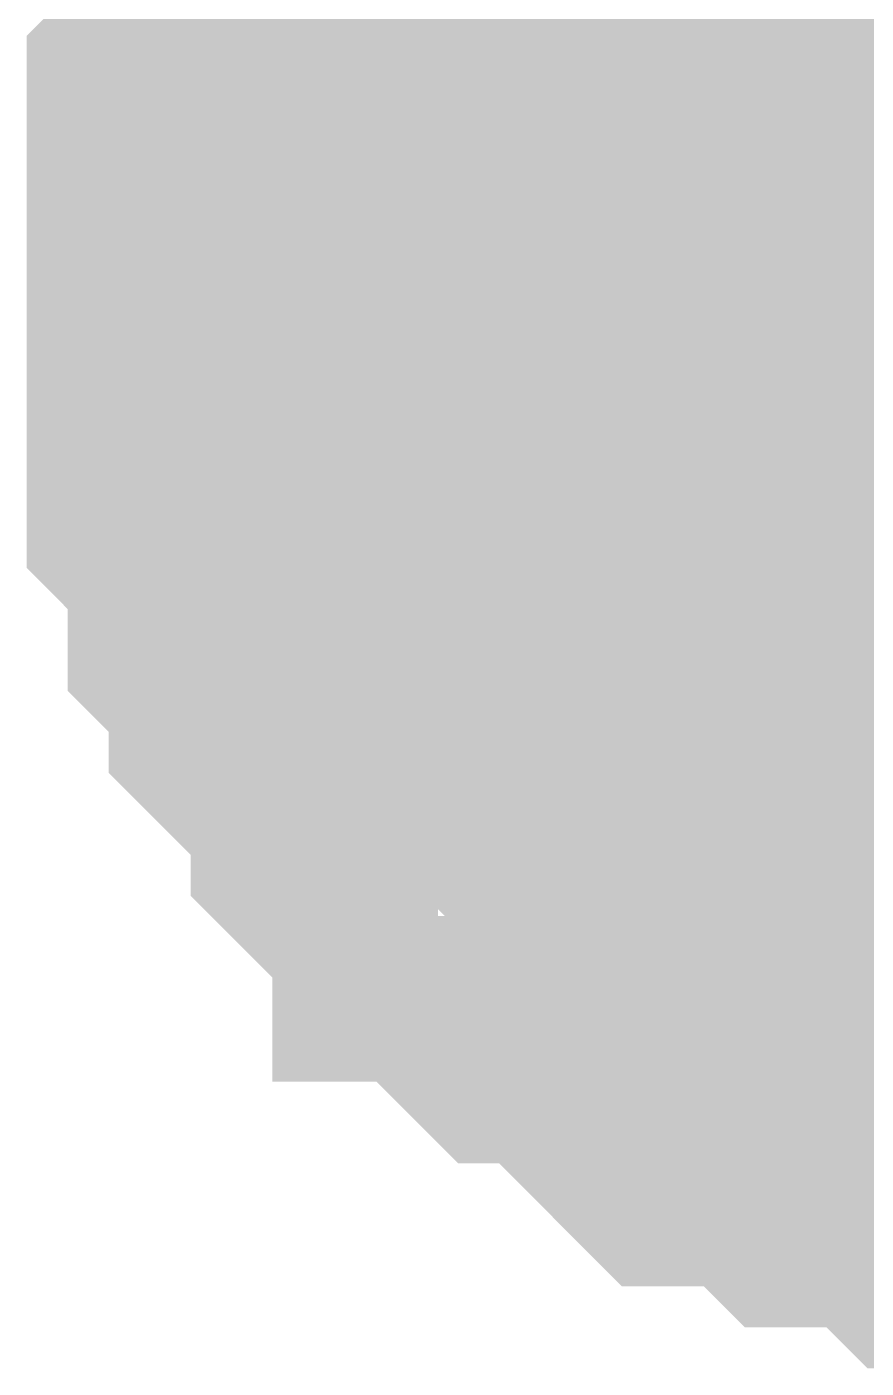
# Model space of a CAD drawing. Header units: inches. Extents: x 0 to 569, y 0 to 432.
# Drawn here: x 408.284 to 408.793, y 85.699 to 86.512 of the extents above; entities that cross this region are included whole.
import ezdxf

# ---------------------------------------------------------------- set-up
doc = ezdxf.new("R2010")
doc.units = ezdxf.units.IN
doc.layers.add('Sheet', color=255, linetype='Continuous')

msp = doc.modelspace()

# ---------------------------------------------------------------- linework, layer by layer
at = {"layer": 'Sheet'}
msp.add_lwpolyline([(408.686, 86.36, 0.508, 0.508, 1), (409.194, 86.36, 0.508, 0.508, 1)], format="xyseb", close=True, dxfattribs=at)
for points in [[(408.43398, 86.34512, 0.29972, 0.29972, 0), (408.43398, 86.36992, 0.29972, 0.29972, 0), (408.43398, 86.39473, 0.29972, 0.29972, 0), (408.43398, 86.41953, 0.29972, 0.29972, 0), (408.43398, 86.44434, 0.29972, 0.29972, 0), (408.45879, 86.46914, 0.29972, 0.29972, 0), (408.45879, 86.49395, 0.29972, 0.29972, 0), (408.45879, 86.51875, 0.29972, 0.29972, 0), (408.48359, 86.54355, 0.29972, 0.29972, 0), (408.48359, 86.56836, 0.29972, 0.29972, 0), (408.5084, 86.59316, 0.29972, 0.29972, 0), (408.5084, 86.61797, 0.29972, 0.29972, 0), (408.5332, 86.61797, 0.29972, 0.29972, 0), (408.5332, 86.64277, 0.29972, 0.29972, 0), (408.55801, 86.66758, 0.29972, 0.29972, 0)], [(408.43398, 86.34512, 0.29972, 0.29972, 0), (408.43398, 86.36992, 0.29972, 0.29972, 0), (408.43398, 86.39473, 0.29972, 0.29972, 0), (408.43398, 86.41953, 0.29972, 0.29972, 0), (408.43398, 86.44434, 0.29972, 0.29972, 0), (408.45879, 86.46914, 0.29972, 0.29972, 0), (408.45879, 86.49395, 0.29972, 0.29972, 0), (408.45879, 86.51875, 0.29972, 0.29972, 0), (408.48359, 86.54355, 0.29972, 0.29972, 0), (408.48359, 86.56836, 0.29972, 0.29972, 0), (408.5084, 86.59316, 0.29972, 0.29972, 0), (408.5084, 86.61797, 0.29972, 0.29972, 0), (408.5332, 86.61797, 0.29972, 0.29972, 0), (408.5332, 86.64277, 0.29972, 0.29972, 0), (408.55801, 86.66758, 0.29972, 0.29972, 0)], [(408.43398, 86.34512, 0.29972, 0.29972, 0), (408.43398, 86.36992, 0.29972, 0.29972, 0), (408.43398, 86.39473, 0.29972, 0.29972, 0), (408.43398, 86.41953, 0.29972, 0.29972, 0), (408.43398, 86.44434, 0.29972, 0.29972, 0), (408.45879, 86.46914, 0.29972, 0.29972, 0), (408.45879, 86.49395, 0.29972, 0.29972, 0), (408.45879, 86.51875, 0.29972, 0.29972, 0), (408.48359, 86.54355, 0.29972, 0.29972, 0), (408.48359, 86.56836, 0.29972, 0.29972, 0), (408.5084, 86.59316, 0.29972, 0.29972, 0), (408.5084, 86.61797, 0.29972, 0.29972, 0), (408.5332, 86.61797, 0.29972, 0.29972, 0), (408.5332, 86.64277, 0.29972, 0.29972, 0), (408.55801, 86.66758, 0.29972, 0.29972, 0)], [(408.43398, 86.34512, 0.29972, 0.29972, 0), (408.43398, 86.36992, 0.29972, 0.29972, 0), (408.43398, 86.39473, 0.29972, 0.29972, 0), (408.43398, 86.41953, 0.29972, 0.29972, 0), (408.43398, 86.44434, 0.29972, 0.29972, 0), (408.45879, 86.46914, 0.29972, 0.29972, 0), (408.45879, 86.49395, 0.29972, 0.29972, 0), (408.45879, 86.51875, 0.29972, 0.29972, 0), (408.48359, 86.54355, 0.29972, 0.29972, 0), (408.48359, 86.56836, 0.29972, 0.29972, 0), (408.5084, 86.59316, 0.29972, 0.29972, 0), (408.5084, 86.61797, 0.29972, 0.29972, 0), (408.5332, 86.61797, 0.29972, 0.29972, 0), (408.5332, 86.64277, 0.29972, 0.29972, 0), (408.55801, 86.66758, 0.29972, 0.29972, 0)], [(408.43398, 86.34512, 0.29972, 0.29972, 0), (408.43398, 86.36992, 0.29972, 0.29972, 0), (408.43398, 86.39473, 0.29972, 0.29972, 0), (408.43398, 86.41953, 0.29972, 0.29972, 0), (408.43398, 86.44434, 0.29972, 0.29972, 0), (408.45879, 86.46914, 0.29972, 0.29972, 0), (408.45879, 86.49395, 0.29972, 0.29972, 0), (408.45879, 86.51875, 0.29972, 0.29972, 0), (408.48359, 86.54355, 0.29972, 0.29972, 0), (408.48359, 86.56836, 0.29972, 0.29972, 0), (408.5084, 86.59316, 0.29972, 0.29972, 0), (408.5084, 86.61797, 0.29972, 0.29972, 0), (408.5332, 86.61797, 0.29972, 0.29972, 0), (408.5332, 86.64277, 0.29972, 0.29972, 0), (408.55801, 86.66758, 0.29972, 0.29972, 0)], [(408.43398, 86.34512, 0.09906, 0.09906, 0), (408.43398, 86.36992, 0.09906, 0.09906, 0), (408.43398, 86.39473, 0.09906, 0.09906, 0), (408.43398, 86.41953, 0.09906, 0.09906, 0), (408.43398, 86.44434, 0.09906, 0.09906, 0), (408.45879, 86.46914, 0.09906, 0.09906, 0), (408.45879, 86.49395, 0.09906, 0.09906, 0), (408.45879, 86.51875, 0.09906, 0.09906, 0), (408.48359, 86.54355, 0.09906, 0.09906, 0), (408.48359, 86.56836, 0.09906, 0.09906, 0)], [(408.43398, 86.34512, 0.09906, 0.09906, 0), (408.43398, 86.36992, 0.09906, 0.09906, 0), (408.43398, 86.39473, 0.09906, 0.09906, 0), (408.43398, 86.41953, 0.09906, 0.09906, 0), (408.43398, 86.44434, 0.09906, 0.09906, 0), (408.45879, 86.46914, 0.09906, 0.09906, 0), (408.45879, 86.49395, 0.09906, 0.09906, 0), (408.45879, 86.51875, 0.09906, 0.09906, 0), (408.48359, 86.54355, 0.09906, 0.09906, 0), (408.48359, 86.56836, 0.09906, 0.09906, 0)], [(408.43398, 86.34512, 0.09906, 0.09906, 0), (408.43398, 86.36992, 0.09906, 0.09906, 0), (408.43398, 86.39473, 0.09906, 0.09906, 0), (408.43398, 86.41953, 0.09906, 0.09906, 0), (408.43398, 86.44434, 0.09906, 0.09906, 0), (408.45879, 86.46914, 0.09906, 0.09906, 0), (408.45879, 86.49395, 0.09906, 0.09906, 0), (408.45879, 86.51875, 0.09906, 0.09906, 0), (408.48359, 86.54355, 0.09906, 0.09906, 0), (408.48359, 86.56836, 0.09906, 0.09906, 0)], [(408.43398, 86.34512, 0.09906, 0.09906, 0), (408.43398, 86.36992, 0.09906, 0.09906, 0), (408.43398, 86.39473, 0.09906, 0.09906, 0), (408.43398, 86.41953, 0.09906, 0.09906, 0), (408.43398, 86.44434, 0.09906, 0.09906, 0), (408.45879, 86.46914, 0.09906, 0.09906, 0), (408.45879, 86.49395, 0.09906, 0.09906, 0), (408.45879, 86.51875, 0.09906, 0.09906, 0), (408.48359, 86.54355, 0.09906, 0.09906, 0), (408.48359, 86.56836, 0.09906, 0.09906, 0)], [(408.43398, 86.34512, 0.09906, 0.09906, 0), (408.43398, 86.36992, 0.09906, 0.09906, 0), (408.43398, 86.39473, 0.09906, 0.09906, 0), (408.43398, 86.41953, 0.09906, 0.09906, 0), (408.43398, 86.44434, 0.09906, 0.09906, 0), (408.45879, 86.46914, 0.09906, 0.09906, 0), (408.45879, 86.49395, 0.09906, 0.09906, 0), (408.45879, 86.51875, 0.09906, 0.09906, 0), (408.48359, 86.54355, 0.09906, 0.09906, 0), (408.48359, 86.56836, 0.09906, 0.09906, 0)], [(408.95488, 85.84902, 0.29972, 0.29972, 0), (408.93008, 85.84902, 0.29972, 0.29972, 0), (408.90527, 85.84902, 0.29972, 0.29972, 0), (408.88047, 85.84902, 0.29972, 0.29972, 0), (408.85566, 85.84902, 0.29972, 0.29972, 0), (408.83086, 85.87383, 0.29972, 0.29972, 0), (408.80605, 85.87383, 0.29972, 0.29972, 0), (408.78125, 85.87383, 0.29972, 0.29972, 0), (408.75645, 85.89863, 0.29972, 0.29972, 0), (408.73164, 85.89863, 0.29972, 0.29972, 0), (408.70684, 85.89863, 0.29972, 0.29972, 0), (408.68203, 85.92344, 0.29972, 0.29972, 0), (408.68203, 85.92344, 0.29972, 0.29972, 0), (408.65723, 85.94824, 0.29972, 0.29972, 0), (408.63242, 85.97305, 0.29972, 0.29972, 0), (408.60762, 85.97305, 0.29972, 0.29972, 0), (408.58281, 85.99785, 0.29972, 0.29972, 0), (408.58281, 86.02266, 0.29972, 0.29972, 0), (408.55801, 86.02266, 0.29972, 0.29972, 0), (408.5332, 86.04746, 0.29972, 0.29972, 0), (408.5332, 86.07227, 0.29972, 0.29972, 0), (408.5084, 86.09707, 0.29972, 0.29972, 0), (408.5084, 86.09707, 0.29972, 0.29972, 0), (408.48359, 86.12187, 0.29972, 0.29972, 0), (408.48359, 86.14668, 0.29972, 0.29972, 0), (408.45879, 86.17148, 0.29972, 0.29972, 0), (408.45879, 86.19629, 0.29972, 0.29972, 0), (408.45879, 86.22109, 0.29972, 0.29972, 0), (408.43398, 86.2459, 0.29972, 0.29972, 0), (408.43398, 86.2707, 0.29972, 0.29972, 0), (408.43398, 86.29551, 0.29972, 0.29972, 0), (408.43398, 86.32031, 0.29972, 0.29972, 0), (408.43398, 86.34512, 0.29972, 0.29972, 0)], [(408.43398, 86.34512, 0.29972, 0.29972, 0), (408.43398, 86.34512, 0.29972, 0.29972, 0)], [(408.95488, 85.84902, 0.29972, 0.29972, 0), (408.93008, 85.84902, 0.29972, 0.29972, 0), (408.90527, 85.84902, 0.29972, 0.29972, 0), (408.88047, 85.84902, 0.29972, 0.29972, 0), (408.85566, 85.84902, 0.29972, 0.29972, 0), (408.83086, 85.87383, 0.29972, 0.29972, 0), (408.80605, 85.87383, 0.29972, 0.29972, 0), (408.78125, 85.87383, 0.29972, 0.29972, 0), (408.75645, 85.89863, 0.29972, 0.29972, 0), (408.73164, 85.89863, 0.29972, 0.29972, 0), (408.70684, 85.89863, 0.29972, 0.29972, 0), (408.68203, 85.92344, 0.29972, 0.29972, 0), (408.68203, 85.92344, 0.29972, 0.29972, 0), (408.65723, 85.94824, 0.29972, 0.29972, 0), (408.63242, 85.97305, 0.29972, 0.29972, 0), (408.60762, 85.97305, 0.29972, 0.29972, 0), (408.58281, 85.99785, 0.29972, 0.29972, 0), (408.58281, 86.02266, 0.29972, 0.29972, 0), (408.55801, 86.02266, 0.29972, 0.29972, 0), (408.5332, 86.04746, 0.29972, 0.29972, 0), (408.5332, 86.07227, 0.29972, 0.29972, 0), (408.5084, 86.09707, 0.29972, 0.29972, 0), (408.5084, 86.09707, 0.29972, 0.29972, 0), (408.48359, 86.12187, 0.29972, 0.29972, 0), (408.48359, 86.14668, 0.29972, 0.29972, 0), (408.45879, 86.17148, 0.29972, 0.29972, 0), (408.45879, 86.19629, 0.29972, 0.29972, 0), (408.45879, 86.22109, 0.29972, 0.29972, 0), (408.43398, 86.2459, 0.29972, 0.29972, 0), (408.43398, 86.2707, 0.29972, 0.29972, 0), (408.43398, 86.29551, 0.29972, 0.29972, 0), (408.43398, 86.32031, 0.29972, 0.29972, 0), (408.43398, 86.34512, 0.29972, 0.29972, 0)], [(408.43398, 86.34512, 0.29972, 0.29972, 0), (408.43398, 86.34512, 0.29972, 0.29972, 0)], [(408.95488, 85.84902, 0.29972, 0.29972, 0), (408.93008, 85.84902, 0.29972, 0.29972, 0), (408.90527, 85.84902, 0.29972, 0.29972, 0), (408.88047, 85.84902, 0.29972, 0.29972, 0), (408.85566, 85.84902, 0.29972, 0.29972, 0), (408.83086, 85.87383, 0.29972, 0.29972, 0), (408.80605, 85.87383, 0.29972, 0.29972, 0), (408.78125, 85.87383, 0.29972, 0.29972, 0), (408.75645, 85.89863, 0.29972, 0.29972, 0), (408.73164, 85.89863, 0.29972, 0.29972, 0), (408.70684, 85.89863, 0.29972, 0.29972, 0), (408.68203, 85.92344, 0.29972, 0.29972, 0), (408.68203, 85.92344, 0.29972, 0.29972, 0), (408.65723, 85.94824, 0.29972, 0.29972, 0), (408.63242, 85.97305, 0.29972, 0.29972, 0), (408.60762, 85.97305, 0.29972, 0.29972, 0), (408.58281, 85.99785, 0.29972, 0.29972, 0), (408.58281, 86.02266, 0.29972, 0.29972, 0), (408.55801, 86.02266, 0.29972, 0.29972, 0), (408.5332, 86.04746, 0.29972, 0.29972, 0), (408.5332, 86.07227, 0.29972, 0.29972, 0), (408.5084, 86.09707, 0.29972, 0.29972, 0), (408.5084, 86.09707, 0.29972, 0.29972, 0), (408.48359, 86.12187, 0.29972, 0.29972, 0), (408.48359, 86.14668, 0.29972, 0.29972, 0), (408.45879, 86.17148, 0.29972, 0.29972, 0), (408.45879, 86.19629, 0.29972, 0.29972, 0), (408.45879, 86.22109, 0.29972, 0.29972, 0), (408.43398, 86.2459, 0.29972, 0.29972, 0), (408.43398, 86.2707, 0.29972, 0.29972, 0), (408.43398, 86.29551, 0.29972, 0.29972, 0), (408.43398, 86.32031, 0.29972, 0.29972, 0), (408.43398, 86.34512, 0.29972, 0.29972, 0)], [(408.43398, 86.34512, 0.29972, 0.29972, 0), (408.43398, 86.34512, 0.29972, 0.29972, 0)], [(408.95488, 85.84902, 0.29972, 0.29972, 0), (408.93008, 85.84902, 0.29972, 0.29972, 0), (408.90527, 85.84902, 0.29972, 0.29972, 0), (408.88047, 85.84902, 0.29972, 0.29972, 0), (408.85566, 85.84902, 0.29972, 0.29972, 0), (408.83086, 85.87383, 0.29972, 0.29972, 0), (408.80605, 85.87383, 0.29972, 0.29972, 0), (408.78125, 85.87383, 0.29972, 0.29972, 0), (408.75645, 85.89863, 0.29972, 0.29972, 0), (408.73164, 85.89863, 0.29972, 0.29972, 0), (408.70684, 85.89863, 0.29972, 0.29972, 0), (408.68203, 85.92344, 0.29972, 0.29972, 0), (408.68203, 85.92344, 0.29972, 0.29972, 0), (408.65723, 85.94824, 0.29972, 0.29972, 0), (408.63242, 85.97305, 0.29972, 0.29972, 0), (408.60762, 85.97305, 0.29972, 0.29972, 0), (408.58281, 85.99785, 0.29972, 0.29972, 0), (408.58281, 86.02266, 0.29972, 0.29972, 0), (408.55801, 86.02266, 0.29972, 0.29972, 0), (408.5332, 86.04746, 0.29972, 0.29972, 0), (408.5332, 86.07227, 0.29972, 0.29972, 0), (408.5084, 86.09707, 0.29972, 0.29972, 0), (408.5084, 86.09707, 0.29972, 0.29972, 0), (408.48359, 86.12187, 0.29972, 0.29972, 0), (408.48359, 86.14668, 0.29972, 0.29972, 0), (408.45879, 86.17148, 0.29972, 0.29972, 0), (408.45879, 86.19629, 0.29972, 0.29972, 0), (408.45879, 86.22109, 0.29972, 0.29972, 0), (408.43398, 86.2459, 0.29972, 0.29972, 0), (408.43398, 86.2707, 0.29972, 0.29972, 0), (408.43398, 86.29551, 0.29972, 0.29972, 0), (408.43398, 86.32031, 0.29972, 0.29972, 0), (408.43398, 86.34512, 0.29972, 0.29972, 0)], [(408.43398, 86.34512, 0.29972, 0.29972, 0), (408.43398, 86.34512, 0.29972, 0.29972, 0)], [(408.95488, 85.84902, 0.29972, 0.29972, 0), (408.93008, 85.84902, 0.29972, 0.29972, 0), (408.90527, 85.84902, 0.29972, 0.29972, 0), (408.88047, 85.84902, 0.29972, 0.29972, 0), (408.85566, 85.84902, 0.29972, 0.29972, 0), (408.83086, 85.87383, 0.29972, 0.29972, 0), (408.80605, 85.87383, 0.29972, 0.29972, 0), (408.78125, 85.87383, 0.29972, 0.29972, 0), (408.75645, 85.89863, 0.29972, 0.29972, 0), (408.73164, 85.89863, 0.29972, 0.29972, 0), (408.70684, 85.89863, 0.29972, 0.29972, 0), (408.68203, 85.92344, 0.29972, 0.29972, 0), (408.68203, 85.92344, 0.29972, 0.29972, 0), (408.65723, 85.94824, 0.29972, 0.29972, 0), (408.63242, 85.97305, 0.29972, 0.29972, 0), (408.60762, 85.97305, 0.29972, 0.29972, 0), (408.58281, 85.99785, 0.29972, 0.29972, 0), (408.58281, 86.02266, 0.29972, 0.29972, 0), (408.55801, 86.02266, 0.29972, 0.29972, 0), (408.5332, 86.04746, 0.29972, 0.29972, 0), (408.5332, 86.07227, 0.29972, 0.29972, 0), (408.5084, 86.09707, 0.29972, 0.29972, 0), (408.5084, 86.09707, 0.29972, 0.29972, 0), (408.48359, 86.12187, 0.29972, 0.29972, 0), (408.48359, 86.14668, 0.29972, 0.29972, 0), (408.45879, 86.17148, 0.29972, 0.29972, 0), (408.45879, 86.19629, 0.29972, 0.29972, 0), (408.45879, 86.22109, 0.29972, 0.29972, 0), (408.43398, 86.2459, 0.29972, 0.29972, 0), (408.43398, 86.2707, 0.29972, 0.29972, 0), (408.43398, 86.29551, 0.29972, 0.29972, 0), (408.43398, 86.32031, 0.29972, 0.29972, 0), (408.43398, 86.34512, 0.29972, 0.29972, 0)], [(408.43398, 86.34512, 0.29972, 0.29972, 0), (408.43398, 86.34512, 0.29972, 0.29972, 0)], [(408.85566, 85.84902, 0.09906, 0.09906, 0), (408.83086, 85.87383, 0.09906, 0.09906, 0), (408.80605, 85.87383, 0.09906, 0.09906, 0), (408.78125, 85.87383, 0.09906, 0.09906, 0), (408.75645, 85.89863, 0.09906, 0.09906, 0), (408.73164, 85.89863, 0.09906, 0.09906, 0), (408.70684, 85.89863, 0.09906, 0.09906, 0), (408.68203, 85.92344, 0.09906, 0.09906, 0), (408.68203, 85.92344, 0.09906, 0.09906, 0), (408.65723, 85.94824, 0.09906, 0.09906, 0), (408.63242, 85.97305, 0.09906, 0.09906, 0), (408.60762, 85.97305, 0.09906, 0.09906, 0), (408.58281, 85.99785, 0.09906, 0.09906, 0), (408.58281, 86.02266, 0.09906, 0.09906, 0), (408.55801, 86.02266, 0.09906, 0.09906, 0), (408.5332, 86.04746, 0.09906, 0.09906, 0), (408.5332, 86.07227, 0.09906, 0.09906, 0), (408.5084, 86.09707, 0.09906, 0.09906, 0), (408.5084, 86.09707, 0.09906, 0.09906, 0), (408.48359, 86.12187, 0.09906, 0.09906, 0), (408.48359, 86.14668, 0.09906, 0.09906, 0), (408.45879, 86.17148, 0.09906, 0.09906, 0), (408.45879, 86.19629, 0.09906, 0.09906, 0), (408.45879, 86.22109, 0.09906, 0.09906, 0), (408.43398, 86.2459, 0.09906, 0.09906, 0), (408.43398, 86.2707, 0.09906, 0.09906, 0), (408.43398, 86.29551, 0.09906, 0.09906, 0), (408.43398, 86.32031, 0.09906, 0.09906, 0), (408.43398, 86.34512, 0.09906, 0.09906, 0)], [(408.43398, 86.34512, 0.09906, 0.09906, 0), (408.43398, 86.34512, 0.09906, 0.09906, 0)], [(408.85566, 85.84902, 0.09906, 0.09906, 0), (408.83086, 85.87383, 0.09906, 0.09906, 0), (408.80605, 85.87383, 0.09906, 0.09906, 0), (408.78125, 85.87383, 0.09906, 0.09906, 0), (408.75645, 85.89863, 0.09906, 0.09906, 0), (408.73164, 85.89863, 0.09906, 0.09906, 0), (408.70684, 85.89863, 0.09906, 0.09906, 0), (408.68203, 85.92344, 0.09906, 0.09906, 0), (408.68203, 85.92344, 0.09906, 0.09906, 0), (408.65723, 85.94824, 0.09906, 0.09906, 0), (408.63242, 85.97305, 0.09906, 0.09906, 0), (408.60762, 85.97305, 0.09906, 0.09906, 0), (408.58281, 85.99785, 0.09906, 0.09906, 0), (408.58281, 86.02266, 0.09906, 0.09906, 0), (408.55801, 86.02266, 0.09906, 0.09906, 0), (408.5332, 86.04746, 0.09906, 0.09906, 0), (408.5332, 86.07227, 0.09906, 0.09906, 0), (408.5084, 86.09707, 0.09906, 0.09906, 0), (408.5084, 86.09707, 0.09906, 0.09906, 0), (408.48359, 86.12187, 0.09906, 0.09906, 0), (408.48359, 86.14668, 0.09906, 0.09906, 0), (408.45879, 86.17148, 0.09906, 0.09906, 0), (408.45879, 86.19629, 0.09906, 0.09906, 0), (408.45879, 86.22109, 0.09906, 0.09906, 0), (408.43398, 86.2459, 0.09906, 0.09906, 0), (408.43398, 86.2707, 0.09906, 0.09906, 0), (408.43398, 86.29551, 0.09906, 0.09906, 0), (408.43398, 86.32031, 0.09906, 0.09906, 0), (408.43398, 86.34512, 0.09906, 0.09906, 0)], [(408.43398, 86.34512, 0.09906, 0.09906, 0), (408.43398, 86.34512, 0.09906, 0.09906, 0)], [(408.85566, 85.84902, 0.09906, 0.09906, 0), (408.83086, 85.87383, 0.09906, 0.09906, 0), (408.80605, 85.87383, 0.09906, 0.09906, 0), (408.78125, 85.87383, 0.09906, 0.09906, 0), (408.75645, 85.89863, 0.09906, 0.09906, 0), (408.73164, 85.89863, 0.09906, 0.09906, 0), (408.70684, 85.89863, 0.09906, 0.09906, 0), (408.68203, 85.92344, 0.09906, 0.09906, 0), (408.68203, 85.92344, 0.09906, 0.09906, 0), (408.65723, 85.94824, 0.09906, 0.09906, 0), (408.63242, 85.97305, 0.09906, 0.09906, 0), (408.60762, 85.97305, 0.09906, 0.09906, 0), (408.58281, 85.99785, 0.09906, 0.09906, 0), (408.58281, 86.02266, 0.09906, 0.09906, 0), (408.55801, 86.02266, 0.09906, 0.09906, 0), (408.5332, 86.04746, 0.09906, 0.09906, 0), (408.5332, 86.07227, 0.09906, 0.09906, 0), (408.5084, 86.09707, 0.09906, 0.09906, 0), (408.5084, 86.09707, 0.09906, 0.09906, 0), (408.48359, 86.12187, 0.09906, 0.09906, 0), (408.48359, 86.14668, 0.09906, 0.09906, 0), (408.45879, 86.17148, 0.09906, 0.09906, 0), (408.45879, 86.19629, 0.09906, 0.09906, 0), (408.45879, 86.22109, 0.09906, 0.09906, 0), (408.43398, 86.2459, 0.09906, 0.09906, 0), (408.43398, 86.2707, 0.09906, 0.09906, 0), (408.43398, 86.29551, 0.09906, 0.09906, 0), (408.43398, 86.32031, 0.09906, 0.09906, 0), (408.43398, 86.34512, 0.09906, 0.09906, 0)], [(408.43398, 86.34512, 0.09906, 0.09906, 0), (408.43398, 86.34512, 0.09906, 0.09906, 0)], [(408.85566, 85.84902, 0.09906, 0.09906, 0), (408.83086, 85.87383, 0.09906, 0.09906, 0), (408.80605, 85.87383, 0.09906, 0.09906, 0), (408.78125, 85.87383, 0.09906, 0.09906, 0), (408.75645, 85.89863, 0.09906, 0.09906, 0), (408.73164, 85.89863, 0.09906, 0.09906, 0), (408.70684, 85.89863, 0.09906, 0.09906, 0), (408.68203, 85.92344, 0.09906, 0.09906, 0), (408.68203, 85.92344, 0.09906, 0.09906, 0), (408.65723, 85.94824, 0.09906, 0.09906, 0), (408.63242, 85.97305, 0.09906, 0.09906, 0), (408.60762, 85.97305, 0.09906, 0.09906, 0), (408.58281, 85.99785, 0.09906, 0.09906, 0), (408.58281, 86.02266, 0.09906, 0.09906, 0), (408.55801, 86.02266, 0.09906, 0.09906, 0), (408.5332, 86.04746, 0.09906, 0.09906, 0), (408.5332, 86.07227, 0.09906, 0.09906, 0), (408.5084, 86.09707, 0.09906, 0.09906, 0), (408.5084, 86.09707, 0.09906, 0.09906, 0), (408.48359, 86.12187, 0.09906, 0.09906, 0), (408.48359, 86.14668, 0.09906, 0.09906, 0), (408.45879, 86.17148, 0.09906, 0.09906, 0), (408.45879, 86.19629, 0.09906, 0.09906, 0), (408.45879, 86.22109, 0.09906, 0.09906, 0), (408.43398, 86.2459, 0.09906, 0.09906, 0), (408.43398, 86.2707, 0.09906, 0.09906, 0), (408.43398, 86.29551, 0.09906, 0.09906, 0), (408.43398, 86.32031, 0.09906, 0.09906, 0), (408.43398, 86.34512, 0.09906, 0.09906, 0)], [(408.43398, 86.34512, 0.09906, 0.09906, 0), (408.43398, 86.34512, 0.09906, 0.09906, 0)], [(408.85566, 85.84902, 0.09906, 0.09906, 0), (408.83086, 85.87383, 0.09906, 0.09906, 0), (408.80605, 85.87383, 0.09906, 0.09906, 0), (408.78125, 85.87383, 0.09906, 0.09906, 0), (408.75645, 85.89863, 0.09906, 0.09906, 0), (408.73164, 85.89863, 0.09906, 0.09906, 0), (408.70684, 85.89863, 0.09906, 0.09906, 0), (408.68203, 85.92344, 0.09906, 0.09906, 0), (408.68203, 85.92344, 0.09906, 0.09906, 0), (408.65723, 85.94824, 0.09906, 0.09906, 0), (408.63242, 85.97305, 0.09906, 0.09906, 0), (408.60762, 85.97305, 0.09906, 0.09906, 0), (408.58281, 85.99785, 0.09906, 0.09906, 0), (408.58281, 86.02266, 0.09906, 0.09906, 0), (408.55801, 86.02266, 0.09906, 0.09906, 0), (408.5332, 86.04746, 0.09906, 0.09906, 0), (408.5332, 86.07227, 0.09906, 0.09906, 0), (408.5084, 86.09707, 0.09906, 0.09906, 0), (408.5084, 86.09707, 0.09906, 0.09906, 0), (408.48359, 86.12187, 0.09906, 0.09906, 0), (408.48359, 86.14668, 0.09906, 0.09906, 0), (408.45879, 86.17148, 0.09906, 0.09906, 0), (408.45879, 86.19629, 0.09906, 0.09906, 0), (408.45879, 86.22109, 0.09906, 0.09906, 0), (408.43398, 86.2459, 0.09906, 0.09906, 0), (408.43398, 86.2707, 0.09906, 0.09906, 0), (408.43398, 86.29551, 0.09906, 0.09906, 0), (408.43398, 86.32031, 0.09906, 0.09906, 0), (408.43398, 86.34512, 0.09906, 0.09906, 0)], [(408.43398, 86.34512, 0.09906, 0.09906, 0), (408.43398, 86.34512, 0.09906, 0.09906, 0)]]:
    msp.add_lwpolyline(points, format="xyseb", dxfattribs=at)

doc.saveas('drawing.dxf')
